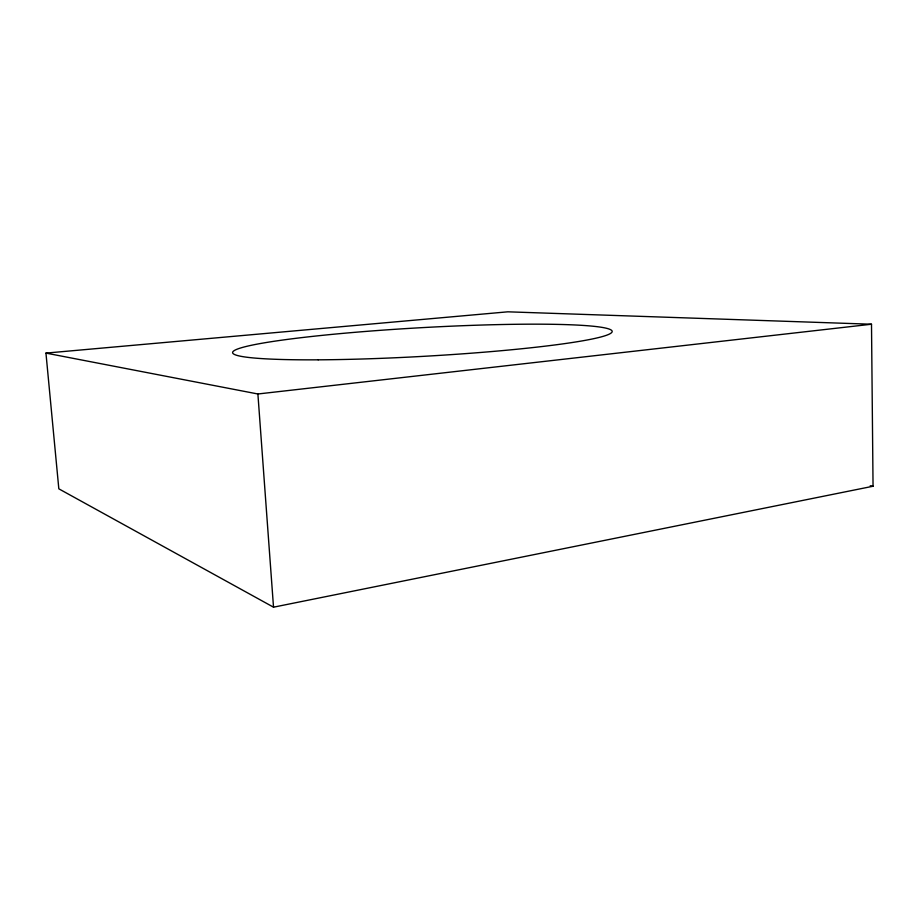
<?xml version="1.0" encoding="UTF-8"?>
<svg xmlns="http://www.w3.org/2000/svg" width="919" height="919" viewBox="0 0 919 919"><rect width="100%" height="100%" fill="white"/><g stroke="black" fill="none" stroke-linecap="round" stroke-linejoin="round"><path stroke-width="1.38" d="M273.517 607.183L873.05 486.243L871.499 324.223L507.839 311.817L45.95 353.103L58.827 488.828L273.517 607.183L257.894 393.987L45.95 353.103M257.894 393.987L871.499 324.223M870.224 485.76L873.05 486.243M318.204 359.823A190.003 14.359 -3.2 0 0 611.836 332.322A190.003 14.359 -3.2 0 0 337.296 333.884A190.003 14.359 -3.2 0 0 318.204 359.823"/></g></svg>
